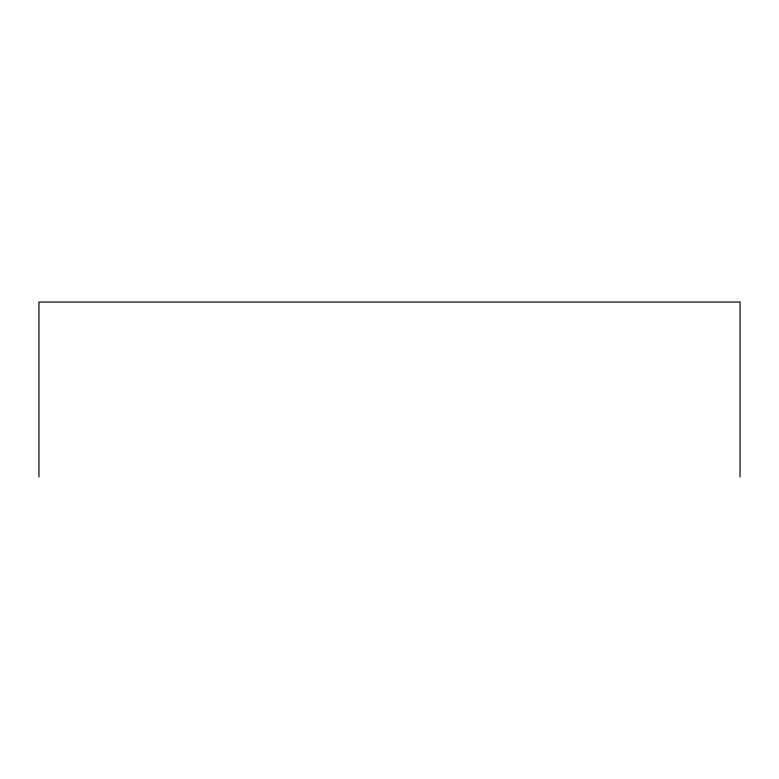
<?xml version="1.0" encoding="UTF-8"?>
<svg xmlns="http://www.w3.org/2000/svg" width="779" height="779" viewBox="0 0 779 779"><rect width="100%" height="100%" fill="white"/><g stroke="black" fill="none" stroke-linecap="round" stroke-linejoin="round"><path stroke-width="1.17" d="M740.05 476.952L740.05 302.048L38.95 302.048L38.95 476.952"/></g></svg>
